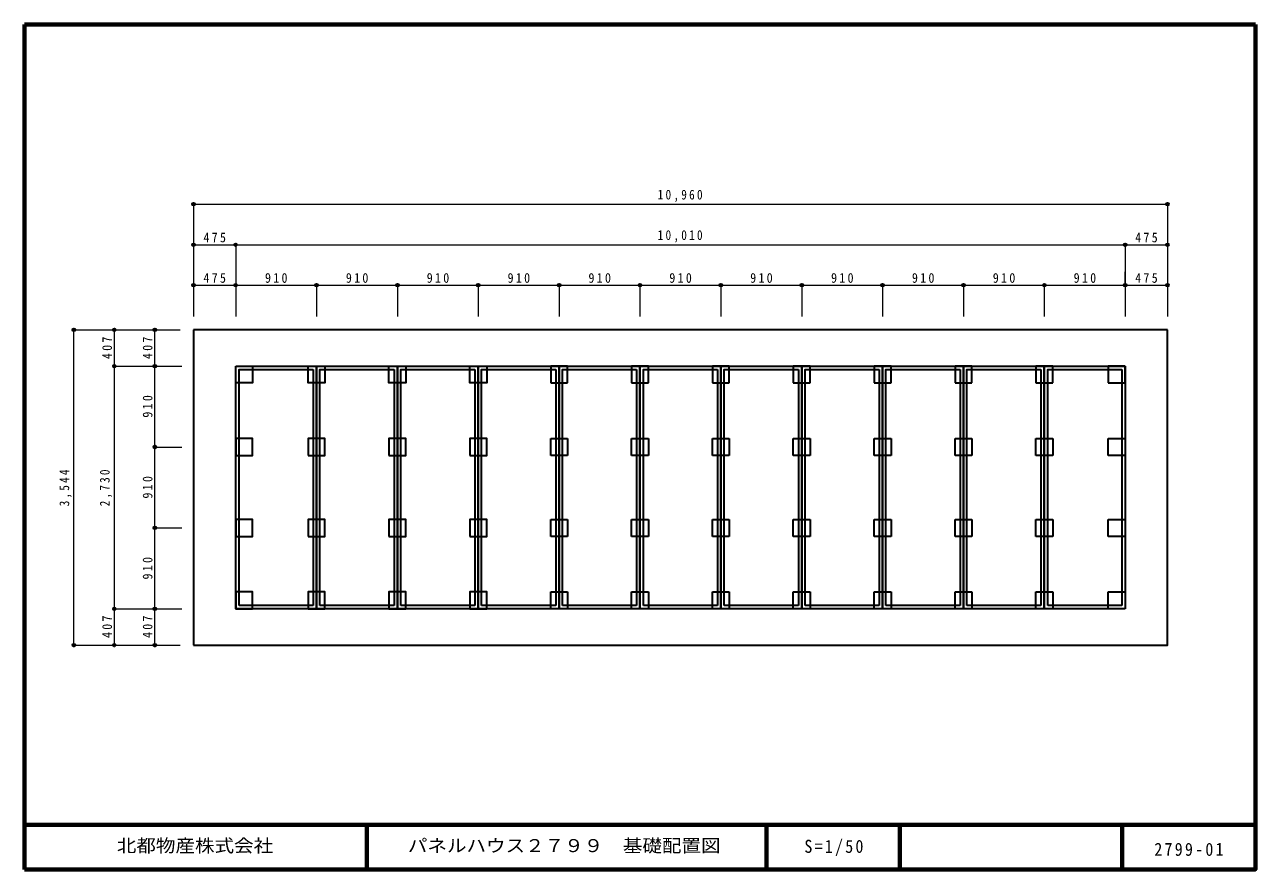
# Model space of a CAD drawing. Units: millimetres at full size, sheet at 1:50. Extents: x -22395 to 6925, y -26590 to 4750.
# Drawn here: x -22395 to -8545, y -4750 to 4750 of the extents above; entities that cross this region are included whole.
import ezdxf
from ezdxf.enums import TextEntityAlignment as Align

# ---------------------------------------------------------------- set-up
doc = ezdxf.new("R2010")
doc.units = ezdxf.units.MM
doc.header["$LTSCALE"] = 50
doc.header["$PDMODE"] = 32
doc.header["$PDSIZE"] = 30
doc.layers.add('0-0', color=7, linetype='Continuous', lineweight=35)
doc.layers.add('F-0', color=6, linetype='Continuous', lineweight=70)
doc.styles.add('ＭＳ ゴシック', font='')
doc.styles.get('ＭＳ ゴシック').set_extended_font_data('MS Gothic')

msp = doc.modelspace()

# ---------------------------------------------------------------- linework, layer by layer
at = {"layer": '0-0', "color": 4, "lineweight": 9}
for p, q in [((-20495, 2730), (-20495, 1467)), ((-20495, 2730), (-9535, 2730)), ((-9535, 2730), (-9535, 1467)), ((-20495, 2275), (-20020, 2275)), ((-20020, 2275), (-20020, 1467)), ((-20020, 2275), (-10010, 2275)), ((-10010, 2275), (-9535, 2275)), ((-10010, 2275), (-10010, 1467)), ((-10010, 1825.24), (-10010, 1970)), ((-20495, 1820), (-20020, 1820)), ((-20020, 1820), (-19110, 1820)), ((-19110, 1820), (-18200, 1820)), ((-19110, 1820), (-19110, 1467)), ((-18200, 1820), (-17290, 1820)), ((-18200, 1820), (-18200, 1467)), ((-17290, 1820), (-16380, 1820)), ((-17290, 1820), (-17290, 1467)), ((-16380, 1820), (-15470, 1820)), ((-16380, 1820), (-16380, 1467)), ((-15470, 1820), (-14560, 1820)), ((-15470, 1820), (-15470, 1467)), ((-14560, 1820), (-13650, 1820)), ((-14560, 1820), (-14560, 1467)), ((-14560, 1820), (-13650, 1820)), ((-13650, 1820), (-12740, 1820)), ((-13650, 1820), (-13650, 1467)), ((-12740, 1820), (-11830, 1820)), ((-12740, 1820), (-12740, 1467)), ((-11830, 1820), (-10920, 1820)), ((-11830, 1820), (-11830, 1467)), ((-10920, 1820), (-10010, 1820)), ((-10920, 1820), (-10920, 1467)), ((-10010, 1820), (-9535, 1820)), ((-21840, 1317), (-20645, 1317)), ((-21840, -2227), (-21840, 1317)), ((-21385, 910), (-21385, 1317)), ((-20930, 910), (-20930, 1317)), ((-21385, 910), (-20625, 910)), ((-21385, -1820), (-21385, 910)), ((-20930, 0), (-20930, 910)), ((-20930, 0), (-20625, 0)), ((-20930, -910), (-20930, 0)), ((-20930, -910), (-20625, -910)), ((-20930, -1820), (-20930, -910)), ((-21385, -1820), (-20625, -1820)), ((-21385, -2227), (-21385, -1820)), ((-20930, -2227), (-20930, -1820)), ((-21840, -2227), (-20645, -2227))]:
    msp.add_line(p, q, dxfattribs=at)
at = {"layer": '0-0'}
for p, q in [((-20495, 1317), (-20495, -2227)), ((-9535, 1317), (-20495, 1317)), ((-20020, 910), (-19110, 910)), ((-19148, 872), (-19148, -1782)), ((-19110, 910), (-19110, -1820)), ((-19110, 910), (-18200, 910)), ((-18238, 872), (-18238, -1782)), ((-18200, 910), (-18200, -1820)), ((-18200, 910), (-17290, 910)), ((-17328, 872), (-17328, -1782)), ((-17290, 910), (-17290, -1820)), ((-17290, 910), (-16380, 910)), ((-16475, 910), (-16475, 720)), ((-16285, 910), (-16475, 910)), ((-16418, 872), (-16418, -1782)), ((-16380, 910), (-16380, -1820)), ((-16285, 720), (-16285, 910)), ((-15565, 910), (-15565, 720)), ((-15375, 910), (-15565, 910)), ((-15508, 872), (-15508, -1782)), ((-15470, 910), (-15470, -1820)), ((-15470, 910), (-14560, 910)), ((-15375, 720), (-15375, 910)), ((-14655, 910), (-14655, 720)), ((-14465, 910), (-14655, 910)), ((-14598, 872), (-14598, -1782)), ((-14560, 910), (-14560, -1820)), ((-14560, 910), (-13650, 910)), ((-14465, 720), (-14465, 910)), ((-13745, 910), (-13745, 720)), ((-13555, 910), (-13745, 910)), ((-13688, 872), (-13688, -1782)), ((-13650, 910), (-13650, -1820)), ((-13650, 910), (-12740, 910)), ((-13555, 720), (-13555, 910)), ((-12835, 910), (-12835, 720)), ((-12645, 910), (-12835, 910)), ((-12778, 872), (-12778, -1782)), ((-12740, 910), (-12740, -1820)), ((-12740, 910), (-11830, 910)), ((-12645, 720), (-12645, 910)), ((-11925, 910), (-11925, 720)), ((-11735, 910), (-11925, 910)), ((-11868, 872), (-11868, -1782)), ((-11830, 910), (-11830, -1820)), ((-11830, 910), (-10920, 910)), ((-11735, 720), (-11735, 910)), ((-11015, 910), (-11015, 720)), ((-10825, 910), (-11015, 910)), ((-10958, 872), (-10958, -1782)), ((-10920, 910), (-10920, -1820)), ((-10920, 910), (-10010, 910)), ((-10825, 720), (-10825, 910)), ((-10200, 910), (-10200, 720)), ((-10010, 910), (-10200, 910)), ((-10048, 872), (-10048, -1782)), ((-10010, 720), (-10010, 910)), ((-10010, 910), (-10010, -1820)), ((-16475, 720), (-16285, 720)), ((-15565, 720), (-15375, 720)), ((-14655, 720), (-14465, 720)), ((-13745, 720), (-13555, 720)), ((-12835, 720), (-12645, 720)), ((-11925, 720), (-11735, 720)), ((-11015, 720), (-10825, 720)), ((-10200, 720), (-10010, 720)), ((-16475, 95), (-16285, 95)), ((-16475, -95), (-16475, 95)), ((-16285, 95), (-16285, -95)), ((-15565, 95), (-15375, 95)), ((-15565, -95), (-15565, 95)), ((-15375, 95), (-15375, -95)), ((-14655, 95), (-14465, 95)), ((-14655, -95), (-14655, 95)), ((-14465, 95), (-14465, -95)), ((-13745, 95), (-13555, 95)), ((-13745, -95), (-13745, 95)), ((-13555, 95), (-13555, -95)), ((-12835, 95), (-12645, 95)), ((-12835, -95), (-12835, 95)), ((-12645, 95), (-12645, -95)), ((-11925, 95), (-11735, 95)), ((-11925, -95), (-11925, 95)), ((-11735, 95), (-11735, -95)), ((-11015, 95), (-10825, 95)), ((-11015, -95), (-11015, 95)), ((-10825, 95), (-10825, -95)), ((-10200, 95), (-10010, 95)), ((-10200, -95), (-10200, 95)), ((-10010, 95), (-10010, -95)), ((-16285, -95), (-16475, -95)), ((-15375, -95), (-15565, -95)), ((-14465, -95), (-14655, -95)), ((-13555, -95), (-13745, -95)), ((-12645, -95), (-12835, -95)), ((-11735, -95), (-11925, -95)), ((-10825, -95), (-11015, -95)), ((-10010, -95), (-10200, -95)), ((-16475, -815), (-16285, -815)), ((-16475, -1005), (-16475, -815)), ((-16285, -815), (-16285, -1005)), ((-15565, -815), (-15375, -815)), ((-15565, -1005), (-15565, -815)), ((-15375, -815), (-15375, -1005)), ((-14655, -815), (-14465, -815)), ((-14655, -1005), (-14655, -815)), ((-14465, -815), (-14465, -1005)), ((-13745, -815), (-13555, -815)), ((-13745, -1005), (-13745, -815)), ((-13555, -815), (-13555, -1005)), ((-12835, -815), (-12645, -815)), ((-12835, -1005), (-12835, -815)), ((-12645, -815), (-12645, -1005)), ((-11925, -815), (-11735, -815)), ((-11925, -1005), (-11925, -815)), ((-11735, -815), (-11735, -1005)), ((-11015, -815), (-10825, -815)), ((-11015, -1005), (-11015, -815)), ((-10825, -815), (-10825, -1005)), ((-10200, -815), (-10010, -815)), ((-10200, -1005), (-10200, -815)), ((-10010, -815), (-10010, -1005)), ((-16285, -1005), (-16475, -1005)), ((-15375, -1005), (-15565, -1005)), ((-14465, -1005), (-14655, -1005)), ((-13555, -1005), (-13745, -1005)), ((-12645, -1005), (-12835, -1005)), ((-11735, -1005), (-11925, -1005)), ((-10825, -1005), (-11015, -1005)), ((-10010, -1005), (-10200, -1005)), ((-16475, -1630), (-16285, -1630)), ((-16475, -1820), (-16475, -1630)), ((-16285, -1630), (-16285, -1820)), ((-15565, -1630), (-15375, -1630)), ((-15565, -1820), (-15565, -1630)), ((-15375, -1630), (-15375, -1820)), ((-14655, -1630), (-14465, -1630)), ((-14655, -1820), (-14655, -1630)), ((-14465, -1630), (-14465, -1820)), ((-13745, -1630), (-13555, -1630)), ((-13745, -1820), (-13745, -1630)), ((-13555, -1630), (-13555, -1820)), ((-12835, -1630), (-12645, -1630)), ((-12835, -1820), (-12835, -1630)), ((-12645, -1630), (-12645, -1820)), ((-11925, -1630), (-11735, -1630)), ((-11925, -1820), (-11925, -1630)), ((-11735, -1630), (-11735, -1820)), ((-11015, -1630), (-10825, -1630)), ((-11015, -1820), (-11015, -1630)), ((-10825, -1630), (-10825, -1820)), ((-10200, -1630), (-10010, -1630)), ((-10200, -1820), (-10200, -1630)), ((-10010, -1630), (-10010, -1820)), ((-19148, -1782), (-19982, -1782)), ((-18238, -1782), (-19072, -1782)), ((-17328, -1782), (-18162, -1782)), ((-16418, -1782), (-17252, -1782)), ((-15508, -1782), (-16342, -1782)), ((-14598, -1782), (-15432, -1782)), ((-13688, -1782), (-14522, -1782)), ((-12778, -1782), (-13612, -1782)), ((-11868, -1782), (-12702, -1782)), ((-10958, -1782), (-11792, -1782)), ((-10048, -1782), (-10882, -1782)), ((-16285, -1820), (-16475, -1820)), ((-15375, -1820), (-15565, -1820)), ((-14465, -1820), (-14655, -1820)), ((-13555, -1820), (-13745, -1820)), ((-12645, -1820), (-12835, -1820)), ((-11735, -1820), (-11925, -1820)), ((-10825, -1820), (-11015, -1820)), ((-10010, -1820), (-10200, -1820))]:
    msp.add_line(p, q, dxfattribs=at)
for points in [[(-20495, -2227), (-9535, -2227), (-9535, 1317)], [(-19110, -1820), (-20020, -1820), (-20020, -168.86), (-20020, 910)], [(-19982, -1782), (-19982, -168.86), (-19982, 872), (-19148, 872)], [(-18200, -1820), (-19110, -1820), (-19110, -168.86), (-19110, 910)], [(-19072, -1782), (-19072, -168.86), (-19072, 872), (-18238, 872)], [(-17290, -1820), (-18200, -1820), (-18200, -168.86), (-18200, 910)], [(-18162, -1782), (-18162, -168.86), (-18162, 872), (-17328, 872)], [(-16380, -1820), (-17290, -1820), (-17290, -168.86), (-17290, 910)], [(-17252, -1782), (-17252, -168.86), (-17252, 872), (-16418, 872)], [(-15470, -1820), (-16380, -1820), (-16380, -168.86), (-16380, 910), (-15470, 910)], [(-16342, -1782), (-16342, -168.86), (-16342, 872), (-15508, 872)], [(-15470, -1820), (-15470, -168.86), (-15470, 910)], [(-14560, -1820), (-15470, -1820), (-15470, -168.86), (-15470, 910)], [(-15432, -1782), (-15432, -168.86), (-15432, 872), (-14598, 872)], [(-14560, -1820), (-14560, -168.86), (-14560, 910)], [(-14560, -1820), (-14560, -168.86), (-14560, 910)], [(-13650, -1820), (-14560, -1820), (-14560, -168.86), (-14560, 910)], [(-14522, -1782), (-14522, -168.86), (-14522, 872), (-13688, 872)], [(-13650, -1820), (-13650, -168.86), (-13650, 910)], [(-13650, -1820), (-13650, -168.86), (-13650, 910)], [(-13650, -1820), (-13650, -168.86), (-13650, 910)], [(-12740, -1820), (-13650, -1820), (-13650, -168.86), (-13650, 910)], [(-13612, -1782), (-13612, -168.86), (-13612, 872), (-12778, 872)], [(-12740, -1820), (-12740, -168.86), (-12740, 910)], [(-12740, -1820), (-12740, -168.86), (-12740, 910)], [(-12740, -1820), (-12740, -168.86), (-12740, 910)], [(-12740, -1820), (-12740, -168.86), (-12740, 910)], [(-11830, -1820), (-12740, -1820), (-12740, -168.86), (-12740, 910)], [(-12702, -1782), (-12702, -168.86), (-12702, 872), (-11868, 872)], [(-11830, -1820), (-11830, -168.86), (-11830, 910)], [(-11830, -1820), (-11830, -168.86), (-11830, 910)], [(-11830, -1820), (-11830, -168.86), (-11830, 910)], [(-11830, -1820), (-11830, -168.86), (-11830, 910)], [(-11830, -1820), (-11830, -168.86), (-11830, 910)], [(-10920, -1820), (-11830, -1820), (-11830, -168.86), (-11830, 910)], [(-11792, -1782), (-11792, -168.86), (-11792, 872), (-10958, 872)], [(-10920, -1820), (-10920, -168.86), (-10920, 910)], [(-10920, -1820), (-10920, -168.86), (-10920, 910)], [(-10920, -1820), (-10920, -168.86), (-10920, 910)], [(-10920, -1820), (-10920, -168.86), (-10920, 910)], [(-10920, -1820), (-10920, -168.86), (-10920, 910)], [(-10920, -1820), (-10920, -168.86), (-10920, 910)], [(-10010, -1820), (-10920, -1820), (-10920, -168.86), (-10920, 910)], [(-10882, -1782), (-10882, -168.86), (-10882, 872), (-10048, 872)]]:
    msp.add_lwpolyline(points, dxfattribs=at)
for points in [[(-20020, 910), (-19830, 910), (-19830, 720), (-20020, 720)], [(-19205, 910), (-19015, 910), (-19015, 720), (-19205, 720)], [(-18295, 910), (-18105, 910), (-18105, 720), (-18295, 720)], [(-17385, 910), (-17195, 910), (-17195, 720), (-17385, 720)], [(-20020, -95), (-19830, -95), (-19830, 95), (-20020, 95)], [(-19205, -95), (-19015, -95), (-19015, 95), (-19205, 95)], [(-18295, -95), (-18105, -95), (-18105, 95), (-18295, 95)], [(-17385, -95), (-17195, -95), (-17195, 95), (-17385, 95)], [(-20020, -1005), (-19830, -1005), (-19830, -815), (-20020, -815)], [(-19205, -1005), (-19015, -1005), (-19015, -815), (-19205, -815)], [(-18295, -1005), (-18105, -1005), (-18105, -815), (-18295, -815)], [(-17385, -1005), (-17195, -1005), (-17195, -815), (-17385, -815)], [(-20020, -1820), (-19830, -1820), (-19830, -1630), (-20020, -1630)], [(-19205, -1820), (-19015, -1820), (-19015, -1630), (-19205, -1630)], [(-18295, -1820), (-18105, -1820), (-18105, -1630), (-18295, -1630)], [(-17385, -1820), (-17195, -1820), (-17195, -1630), (-17385, -1630)]]:
    msp.add_lwpolyline(points, close=True, dxfattribs=at)
for p in [(-20495, 2730), (-9535, 2730), (-20495, 2275), (-20020, 2275), (-20020, 2275), (-20020, 2275), (-10010, 2275), (-10010, 2275), (-10010, 2275), (-10010, 2275), (-10010, 2275), (-9535, 2275), (-20495, 1820), (-20020, 1820), (-19110, 1820), (-18200, 1820), (-17290, 1820), (-16380, 1820), (-15470, 1820), (-14560, 1820), (-13650, 1820), (-12740, 1820), (-11830, 1820), (-10920, 1820), (-10010, 1820), (-10010, 1820), (-10010, 1820), (-10010, 1820), (-9535, 1820), (-21840, 1317), (-21385, 1317), (-20930, 1317), (-21385, 910), (-20930, 910), (-20930, 0), (-20930, -910), (-21385, -1820), (-20930, -1820), (-21840, -2227), (-21385, -2227), (-20930, -2227)]:
    msp.add_point(p, dxfattribs=at)
at = {"layer": 'F-0'}
for p, q in [((-22395, 4750), (-8545, 4750)), ((-22395, -4750), (-22395, 4750)), ((-8545, -4250), (-22395, -4250)), ((-18545, -4250), (-18545, -4750)), ((-14045, -4250), (-14045, -4750)), ((-12545, -4250), (-12545, -4750)), ((-10045, -4250), (-10045, -4750))]:
    msp.add_line(p, q, dxfattribs=at)
msp.add_lwpolyline([(-8545, 4750), (-8545, -4750), (-22395, -4750)], dxfattribs=at)

# ---------------------------------------------------------------- texts
at = {"layer": '0-0', "char_height": 110, "attachment_point": 7, "style": 'ＭＳ ゴシック'}
for s, insert in [('\\T1.39;\\W0.85;10,960', (-15271.25, 2755)), ('\\T1.38;\\W0.9;475', (-20382.5, 2300)), ('\\T1.39;\\W0.85;10,010', (-15271.25, 2300)), ('\\T1.38;\\W0.9;475', (-9897.5, 2300)), ('\\T1.38;\\W0.9;475', (-20382.5, 1845)), ('\\T1.38;\\W0.9;910', (-19690, 1845)), ('\\T1.38;\\W0.9;910', (-18780, 1845)), ('\\T1.38;\\W0.9;910', (-17870, 1845)), ('\\T1.38;\\W0.9;910', (-16960, 1845)), ('\\T1.38;\\W0.9;910', (-16050, 1845)), ('\\T1.38;\\W0.9;910', (-15140, 1845)), ('\\T1.38;\\W0.9;910', (-14230, 1845)), ('\\T1.38;\\W0.9;910', (-14230, 1845)), ('\\T1.38;\\W0.9;910', (-13320, 1845)), ('\\T1.38;\\W0.9;910', (-12410, 1845)), ('\\T1.38;\\W0.9;910', (-11500, 1845)), ('\\T1.38;\\W0.9;910', (-10590, 1845)), ('\\T1.38;\\W0.9;475', (-9897.5, 1845))]:
    msp.add_mtext(s, dxfattribs=dict(at, insert=insert))
at = {"layer": '0-0', "char_height": 110, "attachment_point": 7, "rotation": 90, "style": 'ＭＳ ゴシック'}
for s, insert in [('\\T1.38;\\W0.9;407', (-21410, 988.5)), ('\\T1.38;\\W0.9;407', (-20955, 988.5)), ('\\T1.38;\\W0.9;910', (-20955, 330)), ('\\T1.38;\\W0.85;3,544', (-21865, -667.5)), ('\\T1.38;\\W0.85;2,730', (-21410, -667.5)), ('\\T1.38;\\W0.9;910', (-20955, -580)), ('\\T1.38;\\W0.9;910', (-20955, -1490)), ('\\T1.38;\\W0.9;407', (-21410, -2148.5)), ('\\T1.38;\\W0.9;407', (-20955, -2148.5))]:
    msp.add_mtext(s, dxfattribs=dict(at, insert=insert))
at = {"layer": 'F-0', "color": 7, "style": 'ＭＳ ゴシック', "width": 1.1}
for s, p in [('北都物産株式会社', (-21357.5, -4600)), ('パネルハウス２７９９\u3000基礎配置図', (-18082.5, -4600))]:
    msp.add_text(s, height=146.6, dxfattribs=at).set_placement(p, align=Align.BOTTOM_LEFT)
at = {"layer": 'F-0', "color": 7, "char_height": 146.6, "attachment_point": 7, "style": 'ＭＳ ゴシック'}
for s, insert in [('\\T1.28;\\W0.9;S=1/50', (-13620, -4600)), ('\\T1.28;\\W0.9;2799-01', (-9682.5, -4600))]:
    msp.add_mtext(s, dxfattribs=dict(at, insert=insert))

doc.saveas('drawing.dxf')
